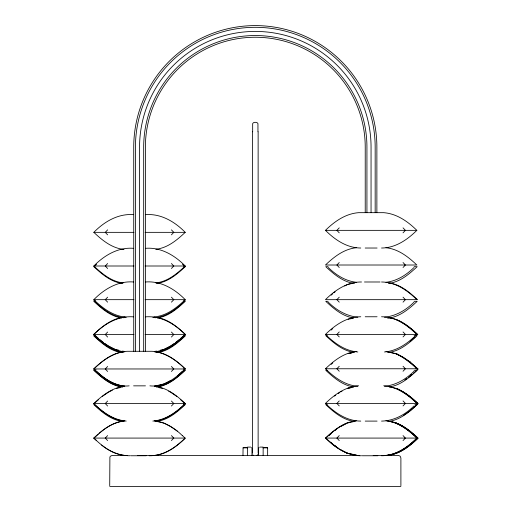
<?xml version="1.0" encoding="UTF-8"?>
<svg xmlns="http://www.w3.org/2000/svg" width="512" height="512" viewBox="0 0 512 512"><rect width="100%" height="100%" fill="white"/><g stroke="black" fill="none" stroke-linecap="round" stroke-linejoin="round"><path stroke-width="0.77" d="M267.642 455.462L267.642 448.365L267.264 447.462L263.142 447.462L263.142 455.462M247.475 455.462L247.475 447.462L243.347 447.462L243.072 447.878L242.976 455.462M257.952 454.554L257.037 455.462M259.002 447.462L258.63 448.365L258.63 455.462M107.629 229.856L105.261 232.346L107.629 234.835M107.629 263.514L105.261 266.003L107.629 268.493M107.629 297.178L105.261 299.667L107.629 302.157M107.629 332.051L105.261 334.541L107.629 337.03M107.629 366.477L105.261 368.966L107.629 371.456M107.629 401.037L105.261 403.526L107.629 406.016M107.629 435.59L105.261 438.08L107.629 440.57M339.251 227.859L336.883 230.349L339.251 232.838M339.251 262.522L336.883 265.011L339.251 267.501M339.251 297.178L336.883 299.667L339.251 302.157M339.251 331.949L336.883 334.438L339.251 336.928M339.251 366.272L336.883 368.762L339.251 371.251M339.251 400.934L336.883 403.424L339.251 405.914M339.251 435.59L336.883 438.08L339.251 440.57M171.424 234.835L173.798 232.346L171.424 229.856M171.424 268.493L173.798 266.003L171.424 263.514M171.424 302.157L173.798 299.667L171.424 297.178M171.424 337.03L173.798 334.541L171.424 332.051M171.424 371.456L173.798 368.966L171.424 366.477M171.424 406.016L173.798 403.526L171.424 401.037M171.424 440.57L173.798 438.08L171.424 435.59M403.04 232.838L405.421 230.349L403.04 227.859M403.04 267.501L405.421 265.011L403.04 262.522M403.04 302.157L405.421 299.667L403.04 297.178M403.04 336.928L405.421 334.438L403.04 331.949M403.04 371.251L405.421 368.762L403.04 366.272M403.04 405.914L405.421 403.424L403.04 400.934M403.04 440.57L405.421 438.08L403.04 435.59M98.304 399.872L93.837 403.859C102.304 411.872 111.955 419.744 124 420.96M179.648 339.251L175.597 342.528M180.749 338.259L185.222 334.272C176.282 325.901 165.69 317.165 152.851 317.21M98.304 434.202L93.837 438.182L96.653 440.672M99.411 433.203C106.342 427.085 114.669 422.157 124 421.075M182.406 371.354C173.792 379.712 162.362 387.302 149.901 385.85M177.446 375.942L185.222 368.864C176.589 360.646 166.605 352.813 154.317 351.59M331.136 295.181L332.794 293.69M331.136 330.067L332.794 328.57M414.022 267.501C406.336 275.002 396.826 281.107 385.939 282.278M331.136 364.39L332.794 362.893M414.022 302.157C406.022 310.125 395.872 316.096 384.474 317.21M410.061 341.523L415.021 337.037M328.934 435.661L331.136 433.664M414.022 371.251C406.022 379.219 395.872 385.197 384.474 386.304M410.611 375.354L411.712 374.355M412.038 374.554L408.538 377.325M413.696 373.056L418.163 369.069L415.021 366.387M414.022 405.914C405.402 414.566 393.933 420.915 381.523 421.101M410.611 410.003L411.712 409.005M124 249.453C111.955 248.23 102.304 240.365 93.837 232.346C104.237 221.696 118.253 213.37 133.6 214.669M123.258 282.944C111.501 281.651 102.144 273.792 93.837 266.003C104.237 255.354 118.253 247.027 133.6 248.326M96.653 264.179L93.837 266.669C101.984 274.24 111.046 282.074 122.522 283.443M126.208 317.21C113.357 316.173 102.765 308.371 93.837 299.667C104.237 289.018 118.253 280.691 133.6 281.99M145.459 214.669C160.806 213.37 174.822 221.696 185.222 232.346C176.915 240.134 167.558 248 155.802 249.286M124.742 351.814C112.422 350.643 102.464 342.784 93.837 334.541C104.237 323.891 118.253 315.565 133.6 316.864M145.459 248.326C160.806 247.027 174.822 255.354 185.222 266.003C176.915 273.792 167.558 281.651 155.802 282.944M182.406 264.179L185.222 266.669C177.075 274.24 168.013 282.074 156.538 283.443M93.837 368.877C102.464 360.64 112.454 352.819 124.742 351.59M93.837 368.966C102.918 360.051 113.862 352.326 126.944 351.29L152.115 351.29C165.19 352.326 176.141 360.051 185.222 368.966L93.837 368.966C103.334 378.048 115.277 387.456 129.152 385.85M145.459 281.99C160.806 280.691 174.822 289.018 185.222 299.667C176.595 307.91 166.637 315.77 154.317 316.934M126.208 421.069C113.357 420.032 102.765 412.23 93.837 403.526C102.47 395.302 112.454 387.469 124.742 386.253M145.459 316.864C160.806 315.565 174.822 323.891 185.222 334.541C176.595 342.784 166.637 350.643 154.317 351.814M360.774 248.026C346.899 247.994 334.95 239.795 325.459 230.349C334.541 221.427 345.485 213.709 358.56 212.672L383.738 212.672C396.813 213.709 407.757 221.427 416.845 230.349C407.347 239.795 395.392 247.994 381.523 248.026M124.742 455.456C112.39 454.291 102.419 446.406 93.837 438.08C102.47 429.862 112.454 422.029 124.742 420.806M185.222 370.31C177.075 377.882 168.013 385.715 156.538 387.085M154.317 386.253C166.605 387.469 176.589 395.302 185.222 403.526C176.294 412.23 165.702 420.032 152.851 421.069M180.749 399.872L185.222 403.859C176.755 411.872 167.104 419.744 155.059 420.96M357.83 351.981C344.979 350.944 334.381 343.149 325.459 334.438C334.97 325.043 346.918 316.806 360.774 316.762M357.83 386.304C344.979 385.267 334.381 377.472 325.459 368.762C334.093 360.544 344.077 352.71 356.365 351.488M360.774 421.101C346.899 421.062 334.95 412.864 325.459 403.424C334.541 394.502 345.485 386.778 358.56 385.747M395.571 319.328C403.61 322.925 410.515 328.397 416.845 334.438C407.917 343.149 397.325 350.944 384.474 351.981M361.51 455.757C347.392 456 335.091 447.706 325.459 438.08C334.093 429.862 344.077 422.029 356.365 420.806M415.021 406.016L417.837 403.526L410.061 396.55L403.29 391.942M395.898 422.97C403.936 426.566 410.842 432.038 417.171 438.08C408.544 446.323 398.586 454.182 386.266 455.354M174.368 343.379L170.675 345.933L163.949 349.382L160.243 350.214M404.845 379.885L406.694 378.605M403.616 415.29L410.387 410.605L418.163 403.629C411.763 397.504 404.755 391.968 396.563 388.416M102.227 396.467L107.77 392.698M333.894 292.691L335.123 291.853M334.509 396.096L335.738 395.258M338.202 393.587L339.43 392.749M335.123 430.336L336.358 429.498M108.384 392.282L112.416 390.163M344.698 285.971L347.386 284.557M340.666 391.91L342.01 391.206M347.053 422.97C339.014 426.566 332.109 432.038 325.786 438.08L333.562 445.056L337.869 448.038M341.338 426.214L346.042 423.744M170.675 380.531L163.949 383.987L154.317 386.144M356.365 247.738C344.077 248.954 334.093 256.787 325.459 265.011L416.845 265.011C408.211 256.787 398.221 248.954 385.939 247.738M124.742 316.998C112.454 318.214 102.47 326.048 93.837 334.272L98.304 338.259M155.059 317.766C167.104 316.544 176.755 308.678 185.222 300.666L183.699 300.666M157.28 317.939C168.461 316.474 177.235 308.685 185.222 301.331L183.699 301.331M348.128 284.39L351.834 283.558M388.486 283.443C399.962 282.074 409.018 274.24 417.171 266.669L414.125 266.669M155.059 351.373L156.538 351.04M155.802 352.256C167.558 350.97 176.915 343.11 185.222 335.322L183.699 335.322M157.28 352.595C168.461 351.13 177.235 343.347 185.222 335.987L183.699 335.987M348.128 319.27L353.318 318.106M350.688 318.771L352.166 318.438M387.744 318.266C399.507 316.979 408.858 309.12 417.171 301.331L414.125 301.331M116.589 388.416L120.294 387.584M156.538 386.752C168.013 385.382 177.075 377.549 185.222 369.978L183.699 369.978M348.128 353.594L351.834 352.768M348.467 353.594L352.166 352.768M387.744 352.595C399.507 351.302 408.858 343.443 417.171 335.654L414.125 335.654M155.802 421.574C167.558 420.288 176.915 412.429 185.222 404.64L183.699 404.64M347.386 388.378L353.318 387.046M347.725 388.416L351.43 387.584M389.229 386.918C400.41 385.453 409.184 377.67 417.171 370.31L414.125 370.31M154.317 455.456C166.637 454.285 176.595 446.426 185.222 438.182L182.406 435.59M347.386 423.04L353.318 421.709M387.744 421.574C399.507 420.288 408.858 412.429 417.171 404.64L414.886 404.64M386.598 455.418C398.918 454.253 408.877 446.394 417.504 438.15C411.174 432.109 404.275 426.637 396.23 423.04M386.931 455.456C399.251 454.285 409.21 446.426 417.837 438.182C409.542 430.445 400.198 422.579 388.486 421.306M387.258 455.456C399.578 454.285 409.536 446.426 418.163 438.182C410.016 430.624 400.915 422.835 389.478 421.408M325.459 230.349L416.845 230.349M93.837 232.346L133.952 232.346M145.107 232.346L185.222 232.346M365.21 248.026L377.082 248.026M93.837 266.003L133.952 266.003M145.107 266.003L185.222 266.003M183.699 266.669L185.222 266.669M328.07 266.669L325.786 266.669C333.933 274.24 342.989 282.074 354.464 283.443M361.51 281.99C347.405 281.754 335.117 290.086 325.459 299.667L417.504 299.667C409.517 292.32 400.698 284.589 389.562 283.059M364.467 281.99L380.045 281.99M381.523 281.99C395.379 282.035 407.328 290.272 416.845 299.667M93.837 299.667L133.952 299.667M145.107 299.667L185.222 299.667M95.36 300.666L93.837 300.666C102.304 308.678 111.955 316.544 124 317.766M95.36 301.331L93.837 301.331C101.824 308.685 110.598 316.474 121.779 317.939M328.07 301.331L325.786 301.331C333.773 308.685 342.547 316.474 353.722 317.939M365.21 316.762L377.082 316.762M381.523 316.762C395.603 316.8 407.853 324.922 417.504 334.547M93.837 334.541L133.952 334.541M145.107 334.541L185.222 334.541M325.459 334.438L416.845 334.438M415.981 334.547L417.837 334.547C409.856 327.2 401.037 319.469 389.894 317.939M95.36 335.322L93.837 335.322C102.144 343.11 111.501 350.97 123.258 352.256M327.309 335.654L325.786 335.654C333.933 343.226 342.989 351.059 354.464 352.429M325.459 368.762L416.845 368.762C410.515 362.72 403.61 357.248 395.571 353.651M183.699 368.864L185.222 368.864M415.981 368.877L417.837 368.877M96.122 369.978L93.837 369.978C101.984 377.549 111.046 385.382 122.522 386.752M327.309 370.31L325.786 370.31C333.773 377.67 342.547 385.453 353.722 386.918M133.594 385.85L145.459 385.85M325.459 403.424L416.845 403.424C407.757 394.502 396.813 386.778 383.738 385.747M93.837 403.526L185.222 403.526M183.699 403.859L185.222 403.859M327.309 404.64L325.786 404.64C334.093 412.429 343.443 420.288 355.206 421.574M365.21 421.101L377.082 421.101M93.837 438.08L185.222 438.08C175.584 447.712 163.283 456 149.165 455.757M325.459 438.08L417.171 438.08M247.475 447.091L250.707 447.091M259.904 447.091L263.142 447.091M243.072 447.878L247.475 447.878M263.142 447.878L267.539 447.878M127.226 455.462L112.102 455.462L110.413 456.205L109.894 457.037L109.715 485.67M137.408 455.462L359.302 455.462M373.203 455.462L398.515 455.462L400.198 456.205L400.896 458.01L400.896 485.67M129.888 455.757C119.546 455.77 109.594 451.533 101.613 445.056M130.624 455.757L146.202 455.757M362.246 455.757L377.824 455.757M381.523 455.757C395.392 455.725 407.347 447.526 416.845 438.08C408.211 429.862 398.221 422.029 385.939 420.806M109.715 486.4L400.896 486.4M357.83 317.21C346.432 316.096 336.282 310.125 328.275 302.157M253.574 455.462L252.73 454.899M356.365 282.278C345.472 281.107 335.968 275.002 328.275 267.501M118.816 350.214L115.11 349.382L108.384 345.933L104.691 343.379M122.522 351.04L124 351.373M121.779 352.595C110.598 351.13 101.824 343.347 93.837 335.987M124.742 386.144C113.856 384.96 104.346 378.861 96.653 371.354M122.522 387.085C111.046 385.715 101.984 377.882 93.837 370.31M348.051 453.293L356.941 455.29M357.357 455.456L347.053 453.19L339.098 448.89M123.258 421.574C111.501 420.288 102.144 412.429 93.837 404.64M389.562 352.269L396.563 353.76L403.616 357.491M385.939 351.488L396.89 353.958M389.152 386.752L396.89 388.518M158.765 387.584L162.47 388.416M154.317 420.806C165.19 422.035 174.778 428.115 182.406 435.693M155.059 421.075L163.949 423.072L170.675 426.605L177.446 431.206M345.709 452.262L347.725 453.293M340.666 449.811L347.386 453.261M396.23 353.76C404.275 357.363 411.174 362.829 417.504 368.877M396.23 388.378C404.275 391.981 411.174 397.446 417.504 403.488M168.659 391.219L170.675 392.282M403.29 357.293L410.387 362.093M171.29 392.698L176.832 396.467M334.227 445.158L336.077 446.438M333.894 445.126L336.358 446.829M337.587 447.68L338.816 448.538M103.462 342.528L99.411 339.251M410.061 361.901L415.347 366.579M330.586 442.138L332.794 444.128M251.61 447.462L251.981 448.365L251.981 455.462M376.877 212.454L376.877 147.168A121.568 121.568 0 0 0 255.309 25.6A121.568 121.568 0 0 0 133.734 147.168L133.734 351.654M375.168 212.454L375.168 147.168A119.866 119.866 0 0 0 255.309 27.309A119.866 119.866 0 0 0 135.443 147.168L135.443 351.654M371.053 212.454L371.053 147.168A115.744 115.744 0 0 0 255.309 31.424A115.744 115.744 0 0 0 139.558 147.168L139.558 351.654M366.931 212.454L366.931 147.168A111.629 111.629 0 0 0 255.309 35.539A111.629 111.629 0 0 0 143.68 147.168L143.68 351.654M365.229 212.454L365.229 147.168A109.92 109.92 0 0 0 255.309 37.248A109.92 109.92 0 0 0 145.382 147.168L145.382 351.654M258.131 131.795L258.131 453.184M257.952 131.795L257.952 123.61C257.395 121.843 253.216 121.843 252.666 123.61L252.666 131.795M252.48 131.795L252.48 453.184"/></g></svg>
